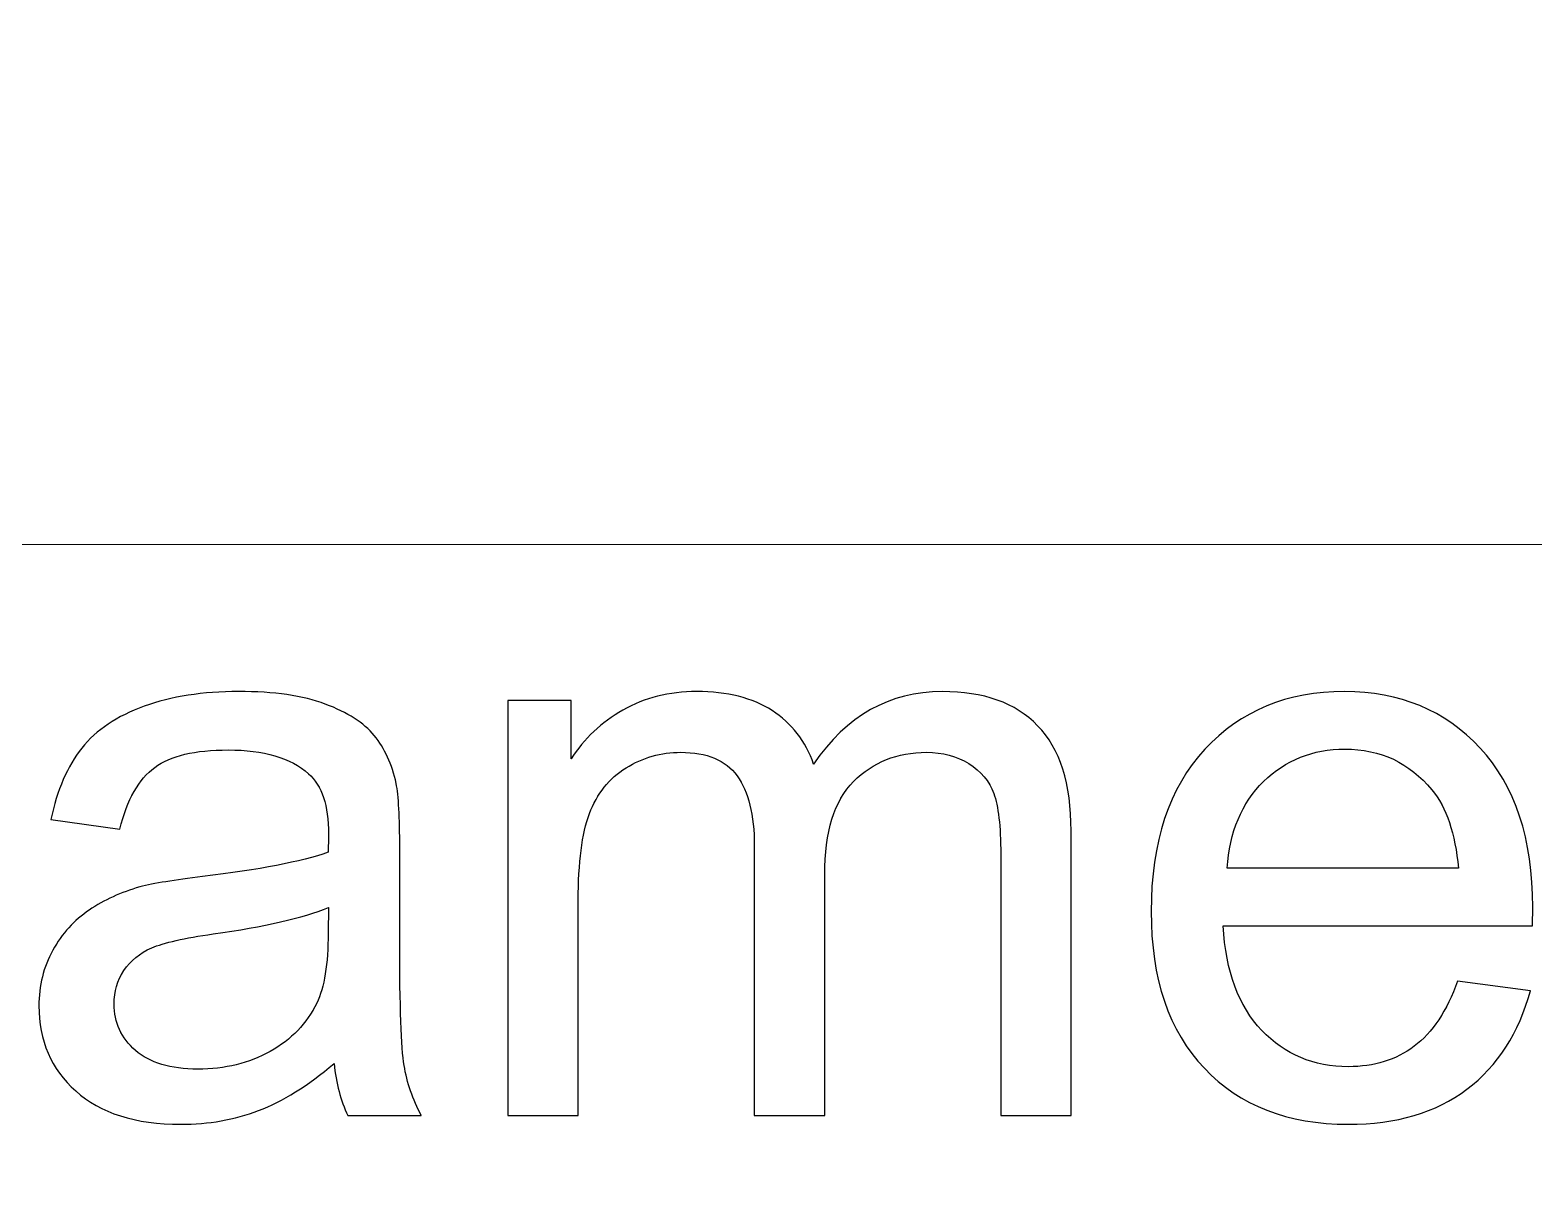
# Model space of a CAD drawing. Header units: centimetres. Extents: x -29.7 to 21.6, y -14.4 to 13.7.
# Drawn here: x -5.321 to -4.229, y -2.983 to -2.143 of the extents above; entities that cross this region are included whole.
import ezdxf

# ---------------------------------------------------------------- set-up
doc = ezdxf.new("R2010")
doc.units = ezdxf.units.CM
doc.header["$MEASUREMENT"] = 0
doc.layers.add('Layer 1', color=7, linetype='Continuous')

msp = doc.modelspace()

# ---------------------------------------------------------------- linework, layer by layer
at = {"layer": 'Layer 1', "color": 1, "lineweight": 9}
for points, knots in [([(-9.03932, -4.44965), (-9.03932, -4.44965), (-9.03932, -0.46166), (-9.03932, -0.46166), (-9.03932, -0.46166), (-9.03932, -0.46166), (0.93059, -0.46166), (0.93059, -0.46166), (0.93059, -0.46166), (0.93059, -0.46166), (0.93059, -4.44965), (0.93059, -4.44965)], [0, 0, 0, 0, 0.25, 0.25, 0.25, 0.25, 0.5, 0.5, 0.5, 0.5, 1, 1, 1, 1]), ([(-1.69979, -3.14012), (-1.69979, -3.14012), (-6.17542, -3.14012), (-6.17542, -3.14012), (-6.17542, -3.14012), (-6.17542, -3.14012), (-6.17542, -2.51611), (-6.17542, -2.51611), (-6.17542, -2.51611), (-6.17542, -2.51611), (-1.69979, -2.51611), (-1.69979, -2.51611), (-1.69979, -2.51611), (-1.69979, -2.51611), (-1.69979, -3.14012), (-1.69979, -3.14012)], [0, 0, 0, 0, 0.2, 0.2, 0.2, 0.2, 0.4, 0.4, 0.4, 0.4, 0.6, 0.6, 0.6, 0.6, 1, 1, 1, 1]), ([(-1.69979, -3.14012), (-1.69979, -3.14012), (-6.17542, -3.14012), (-6.17542, -3.14012), (-6.17542, -3.14012), (-6.17542, -3.14012), (-6.17542, -2.51611), (-6.17542, -2.51611), (-6.17542, -2.51611), (-6.17542, -2.51611), (-1.69979, -2.51611), (-1.69979, -2.51611), (-1.69979, -2.51611), (-1.69979, -2.51611), (-1.69979, -3.14012), (-1.69979, -3.14012)], [0, 0, 0, 0, 0.2, 0.2, 0.2, 0.2, 0.4, 0.4, 0.4, 0.4, 0.6, 0.6, 0.6, 0.6, 1, 1, 1, 1]), ([(-5.10019, -2.89326), (-5.11917, -2.90943), (-5.13747, -2.92076), (-5.15501, -2.92745), (-5.15501, -2.92745), (-5.17254, -2.93413), (-5.19133, -2.93742), (-5.21147, -2.93742), (-5.21147, -2.93742), (-5.24459, -2.93742), (-5.27007, -2.92938), (-5.28789, -2.91321), (-5.28789, -2.91321), (-5.30571, -2.89713), (-5.31462, -2.8765), (-5.31462, -2.85142), (-5.31462, -2.85142), (-5.31462, -2.83669), (-5.31123, -2.82323), (-5.30455, -2.81103), (-5.30455, -2.81103), (-5.29777, -2.79883), (-5.28895, -2.78914), (-5.27811, -2.78178), (-5.27811, -2.78178), (-5.26716, -2.77442), (-5.25496, -2.7688), (-5.2413, -2.76502), (-5.2413, -2.76502), (-5.23123, -2.76241), (-5.21602, -2.75989), (-5.19578, -2.75737), (-5.19578, -2.75737), (-5.15452, -2.75253), (-5.12401, -2.74662), (-5.10454, -2.73984), (-5.10454, -2.73984), (-5.10435, -2.73287), (-5.10425, -2.72841), (-5.10425, -2.72657), (-5.10425, -2.72657), (-5.10425, -2.70585), (-5.1091, -2.69122), (-5.11878, -2.6827), (-5.11878, -2.6827), (-5.13186, -2.67117), (-5.15132, -2.66546), (-5.17709, -2.66546), (-5.17709, -2.66546), (-5.2012, -2.66546), (-5.21903, -2.66972), (-5.23045, -2.67815), (-5.23045, -2.67815), (-5.24198, -2.68657), (-5.25041, -2.70149), (-5.25593, -2.72299), (-5.25593, -2.72299), (-5.25593, -2.72299), (-5.3059, -2.71602), (-5.3059, -2.71602), (-5.3059, -2.71602), (-5.30135, -2.69461), (-5.29389, -2.67727), (-5.28343, -2.6641), (-5.28343, -2.6641), (-5.27297, -2.65093), (-5.25786, -2.64086), (-5.23811, -2.63369), (-5.23811, -2.63369), (-5.21844, -2.62662), (-5.19549, -2.62304), (-5.16953, -2.62304), (-5.16953, -2.62304), (-5.14377, -2.62304), (-5.12275, -2.62604), (-5.10658, -2.63214), (-5.10658, -2.63214), (-5.0905, -2.63824), (-5.07859, -2.6458), (-5.07103, -2.655), (-5.07103, -2.655), (-5.06348, -2.6642), (-5.05815, -2.67582), (-5.05505, -2.68987), (-5.05505, -2.68987), (-5.05341, -2.69858), (-5.05253, -2.71427), (-5.05253, -2.73684), (-5.05253, -2.73684), (-5.05253, -2.73684), (-5.05253, -2.80464), (-5.05253, -2.80464), (-5.05253, -2.80464), (-5.05253, -2.852), (-5.05147, -2.88193), (-5.04934, -2.89461), (-5.04934, -2.89461), (-5.0473, -2.9073), (-5.04304, -2.91941), (-5.03684, -2.93103), (-5.03684, -2.93103), (-5.03684, -2.93103), (-5.09031, -2.93103), (-5.09031, -2.93103), (-5.09031, -2.93103), (-5.09544, -2.92028), (-5.09873, -2.90769), (-5.10019, -2.89326)], [0, 0, 0, 0, 0.0357143, 0.0357143, 0.0357143, 0.0357143, 0.0714286, 0.0714286, 0.0714286, 0.0714286, 0.1071429, 0.1071429, 0.1071429, 0.1071429, 0.1428571, 0.1428571, 0.1428571, 0.1428571, 0.1785714, 0.1785714, 0.1785714, 0.1785714, 0.2142857, 0.2142857, 0.2142857, 0.2142857, 0.25, 0.25, 0.25, 0.25, 0.2857143, 0.2857143, 0.2857143, 0.2857143, 0.3214286, 0.3214286, 0.3214286, 0.3214286, 0.3571429, 0.3571429, 0.3571429, 0.3571429, 0.3928571, 0.3928571, 0.3928571, 0.3928571, 0.4285714, 0.4285714, 0.4285714, 0.4285714, 0.4642857, 0.4642857, 0.4642857, 0.4642857, 0.5, 0.5, 0.5, 0.5, 0.5357143, 0.5357143, 0.5357143, 0.5357143, 0.5714286, 0.5714286, 0.5714286, 0.5714286, 0.6071429, 0.6071429, 0.6071429, 0.6071429, 0.6428571, 0.6428571, 0.6428571, 0.6428571, 0.6785714, 0.6785714, 0.6785714, 0.6785714, 0.7142857, 0.7142857, 0.7142857, 0.7142857, 0.75, 0.75, 0.75, 0.75, 0.7857143, 0.7857143, 0.7857143, 0.7857143, 0.8214286, 0.8214286, 0.8214286, 0.8214286, 0.8571429, 0.8571429, 0.8571429, 0.8571429, 0.8928571, 0.8928571, 0.8928571, 0.8928571, 0.9285714, 0.9285714, 0.9285714, 0.9285714, 1, 1, 1, 1]), ([(-4.97399, -2.93103), (-4.97399, -2.93103), (-4.97399, -2.62943), (-4.97399, -2.62943), (-4.97399, -2.62943), (-4.97399, -2.62943), (-4.92808, -2.62943), (-4.92808, -2.62943), (-4.92808, -2.62943), (-4.92808, -2.62943), (-4.92808, -2.67204), (-4.92808, -2.67204), (-4.92808, -2.67204), (-4.91868, -2.65732), (-4.90609, -2.64541), (-4.8904, -2.6365), (-4.8904, -2.6365), (-4.87471, -2.62749), (-4.85689, -2.62304), (-4.83684, -2.62304), (-4.83684, -2.62304), (-4.81457, -2.62304), (-4.79626, -2.62769), (-4.78202, -2.63689), (-4.78202, -2.63689), (-4.76779, -2.64618), (-4.75771, -2.65907), (-4.7519, -2.67572), (-4.7519, -2.67572), (-4.72788, -2.64057), (-4.69679, -2.62304), (-4.65844, -2.62304), (-4.65844, -2.62304), (-4.62841, -2.62304), (-4.60527, -2.63127), (-4.58919, -2.64783), (-4.58919, -2.64783), (-4.57301, -2.66439), (-4.56488, -2.68987), (-4.56488, -2.72425), (-4.56488, -2.72425), (-4.56488, -2.72425), (-4.56488, -2.93103), (-4.56488, -2.93103), (-4.56488, -2.93103), (-4.56488, -2.93103), (-4.61602, -2.93103), (-4.61602, -2.93103), (-4.61602, -2.93103), (-4.61602, -2.93103), (-4.61602, -2.7412), (-4.61602, -2.7412), (-4.61602, -2.7412), (-4.61602, -2.72086), (-4.61776, -2.70614), (-4.62105, -2.69713), (-4.62105, -2.69713), (-4.62435, -2.68812), (-4.63035, -2.68095), (-4.63916, -2.67543), (-4.63916, -2.67543), (-4.64788, -2.66991), (-4.65815, -2.6672), (-4.66987, -2.6672), (-4.66987, -2.6672), (-4.69117, -2.6672), (-4.7088, -2.67427), (-4.72285, -2.68832), (-4.72285, -2.68832), (-4.73689, -2.70246), (-4.74386, -2.72502), (-4.74386, -2.75602), (-4.74386, -2.75602), (-4.74386, -2.75602), (-4.74386, -2.93103), (-4.74386, -2.93103), (-4.74386, -2.93103), (-4.74386, -2.93103), (-4.795, -2.93103), (-4.795, -2.93103), (-4.795, -2.93103), (-4.795, -2.93103), (-4.795, -2.73529), (-4.795, -2.73529), (-4.795, -2.73529), (-4.795, -2.71263), (-4.79917, -2.69558), (-4.8075, -2.68425), (-4.8075, -2.68425), (-4.81582, -2.67292), (-4.82948, -2.6672), (-4.84837, -2.6672), (-4.84837, -2.6672), (-4.8627, -2.6672), (-4.87597, -2.67098), (-4.88817, -2.67853), (-4.88817, -2.67853), (-4.90038, -2.68609), (-4.90919, -2.69713), (-4.91471, -2.71175), (-4.91471, -2.71175), (-4.92014, -2.72628), (-4.92285, -2.7473), (-4.92285, -2.77471), (-4.92285, -2.77471), (-4.92285, -2.77471), (-4.92285, -2.93103), (-4.92285, -2.93103), (-4.92285, -2.93103), (-4.92285, -2.93103), (-4.97399, -2.93103), (-4.97399, -2.93103)], [0, 0, 0, 0, 0.0344828, 0.0344828, 0.0344828, 0.0344828, 0.0689655, 0.0689655, 0.0689655, 0.0689655, 0.1034483, 0.1034483, 0.1034483, 0.1034483, 0.137931, 0.137931, 0.137931, 0.137931, 0.1724138, 0.1724138, 0.1724138, 0.1724138, 0.2068966, 0.2068966, 0.2068966, 0.2068966, 0.2413793, 0.2413793, 0.2413793, 0.2413793, 0.2758621, 0.2758621, 0.2758621, 0.2758621, 0.3103448, 0.3103448, 0.3103448, 0.3103448, 0.3448276, 0.3448276, 0.3448276, 0.3448276, 0.3793103, 0.3793103, 0.3793103, 0.3793103, 0.4137931, 0.4137931, 0.4137931, 0.4137931, 0.4482759, 0.4482759, 0.4482759, 0.4482759, 0.4827586, 0.4827586, 0.4827586, 0.4827586, 0.5172414, 0.5172414, 0.5172414, 0.5172414, 0.5517241, 0.5517241, 0.5517241, 0.5517241, 0.5862069, 0.5862069, 0.5862069, 0.5862069, 0.6206897, 0.6206897, 0.6206897, 0.6206897, 0.6551724, 0.6551724, 0.6551724, 0.6551724, 0.6896552, 0.6896552, 0.6896552, 0.6896552, 0.7241379, 0.7241379, 0.7241379, 0.7241379, 0.7586207, 0.7586207, 0.7586207, 0.7586207, 0.7931034, 0.7931034, 0.7931034, 0.7931034, 0.8275862, 0.8275862, 0.8275862, 0.8275862, 0.862069, 0.862069, 0.862069, 0.862069, 0.8965517, 0.8965517, 0.8965517, 0.8965517, 0.9310345, 0.9310345, 0.9310345, 0.9310345, 1, 1, 1, 1]), ([(-4.2842, -2.8334), (-4.2842, -2.8334), (-4.23132, -2.84038), (-4.23132, -2.84038), (-4.23132, -2.84038), (-4.23955, -2.87108), (-4.25495, -2.895), (-4.27742, -2.91195), (-4.27742, -2.91195), (-4.29989, -2.9289), (-4.32856, -2.93742), (-4.36352, -2.93742), (-4.36352, -2.93742), (-4.40749, -2.93742), (-4.44236, -2.92386), (-4.46812, -2.89674), (-4.46812, -2.89674), (-4.49389, -2.86972), (-4.50677, -2.83166), (-4.50677, -2.78275), (-4.50677, -2.78275), (-4.50677, -2.73219), (-4.49379, -2.69287), (-4.46774, -2.66497), (-4.46774, -2.66497), (-4.44168, -2.63698), (-4.40788, -2.62304), (-4.36633, -2.62304), (-4.36633, -2.62304), (-4.32614, -2.62304), (-4.2933, -2.63669), (-4.26783, -2.6641), (-4.26783, -2.6641), (-4.24236, -2.69151), (-4.22957, -2.73006), (-4.22957, -2.77975), (-4.22957, -2.77975), (-4.22957, -2.78275), (-4.22967, -2.7873), (-4.22986, -2.7933), (-4.22986, -2.7933), (-4.22986, -2.7933), (-4.45447, -2.7933), (-4.45447, -2.7933), (-4.45447, -2.7933), (-4.45253, -2.82633), (-4.44323, -2.85171), (-4.42638, -2.86924), (-4.42638, -2.86924), (-4.40962, -2.88677), (-4.38861, -2.89558), (-4.36352, -2.89558), (-4.36352, -2.89558), (-4.34483, -2.89558), (-4.32885, -2.89064), (-4.31568, -2.88076), (-4.31568, -2.88076), (-4.30241, -2.87088), (-4.29195, -2.8551), (-4.2842, -2.8334)], [0, 0, 0, 0, 0.0625, 0.0625, 0.0625, 0.0625, 0.125, 0.125, 0.125, 0.125, 0.1875, 0.1875, 0.1875, 0.1875, 0.25, 0.25, 0.25, 0.25, 0.3125, 0.3125, 0.3125, 0.3125, 0.375, 0.375, 0.375, 0.375, 0.4375, 0.4375, 0.4375, 0.4375, 0.5, 0.5, 0.5, 0.5, 0.5625, 0.5625, 0.5625, 0.5625, 0.625, 0.625, 0.625, 0.625, 0.6875, 0.6875, 0.6875, 0.6875, 0.75, 0.75, 0.75, 0.75, 0.8125, 0.8125, 0.8125, 0.8125, 0.875, 0.875, 0.875, 0.875, 1, 1, 1, 1]), ([(-4.45156, -2.75146), (-4.45156, -2.75146), (-4.28362, -2.75146), (-4.28362, -2.75146), (-4.28362, -2.75146), (-4.28585, -2.72609), (-4.29234, -2.70711), (-4.30289, -2.69442), (-4.30289, -2.69442), (-4.31907, -2.67476), (-4.34018, -2.66488), (-4.36604, -2.66488), (-4.36604, -2.66488), (-4.38948, -2.66488), (-4.40914, -2.67272), (-4.42512, -2.68841), (-4.42512, -2.68841), (-4.44101, -2.7041), (-4.44982, -2.72512), (-4.45156, -2.75146)], [0, 0, 0, 0, 0.1666667, 0.1666667, 0.1666667, 0.1666667, 0.3333333, 0.3333333, 0.3333333, 0.3333333, 0.5, 0.5, 0.5, 0.5, 0.6666667, 0.6666667, 0.6666667, 0.6666667, 1, 1, 1, 1]), ([(-5.10425, -2.77994), (-5.12285, -2.78749), (-5.15074, -2.79389), (-5.18794, -2.79912), (-5.18794, -2.79912), (-5.20905, -2.80212), (-5.22396, -2.80551), (-5.23268, -2.80929), (-5.23268, -2.80929), (-5.2414, -2.81306), (-5.24808, -2.81858), (-5.25283, -2.82575), (-5.25283, -2.82575), (-5.25757, -2.83301), (-5.25999, -2.84105), (-5.25999, -2.84996), (-5.25999, -2.84996), (-5.25999, -2.86343), (-5.25486, -2.87476), (-5.2445, -2.88377), (-5.2445, -2.88377), (-5.23413, -2.89277), (-5.21903, -2.89733), (-5.19917, -2.89733), (-5.19917, -2.89733), (-5.17951, -2.89733), (-5.16198, -2.89306), (-5.14658, -2.88444), (-5.14658, -2.88444), (-5.13128, -2.87592), (-5.11994, -2.8642), (-5.11278, -2.84938), (-5.11278, -2.84938), (-5.10726, -2.83786), (-5.10454, -2.82091), (-5.10454, -2.79853), (-5.10454, -2.79853), (-5.10454, -2.79853), (-5.10425, -2.77994), (-5.10425, -2.77994)], [0, 0, 0, 0, 0.0909091, 0.0909091, 0.0909091, 0.0909091, 0.1818182, 0.1818182, 0.1818182, 0.1818182, 0.2727273, 0.2727273, 0.2727273, 0.2727273, 0.3636364, 0.3636364, 0.3636364, 0.3636364, 0.4545455, 0.4545455, 0.4545455, 0.4545455, 0.5454545, 0.5454545, 0.5454545, 0.5454545, 0.6363636, 0.6363636, 0.6363636, 0.6363636, 0.7272727, 0.7272727, 0.7272727, 0.7272727, 0.8181818, 0.8181818, 0.8181818, 0.8181818, 1, 1, 1, 1])]:
    msp.add_open_spline(points, degree=3, knots=knots, dxfattribs=at)
at = {"layer": 'Layer 1', "color": 250}
for points, knots in [([(-5.10019, -2.89326), (-5.11917, -2.90943), (-5.13747, -2.92076), (-5.15501, -2.92745), (-5.15501, -2.92745), (-5.17254, -2.93413), (-5.19133, -2.93742), (-5.21147, -2.93742), (-5.21147, -2.93742), (-5.24459, -2.93742), (-5.27007, -2.92938), (-5.28789, -2.91321), (-5.28789, -2.91321), (-5.30571, -2.89713), (-5.31462, -2.8765), (-5.31462, -2.85142), (-5.31462, -2.85142), (-5.31462, -2.83669), (-5.31123, -2.82323), (-5.30455, -2.81103), (-5.30455, -2.81103), (-5.29777, -2.79883), (-5.28895, -2.78914), (-5.27811, -2.78178), (-5.27811, -2.78178), (-5.26716, -2.77442), (-5.25496, -2.7688), (-5.2413, -2.76502), (-5.2413, -2.76502), (-5.23123, -2.76241), (-5.21602, -2.75989), (-5.19578, -2.75737), (-5.19578, -2.75737), (-5.15452, -2.75253), (-5.12401, -2.74662), (-5.10454, -2.73984), (-5.10454, -2.73984), (-5.10435, -2.73287), (-5.10425, -2.72841), (-5.10425, -2.72657), (-5.10425, -2.72657), (-5.10425, -2.70585), (-5.1091, -2.69122), (-5.11878, -2.6827), (-5.11878, -2.6827), (-5.13186, -2.67117), (-5.15132, -2.66546), (-5.17709, -2.66546), (-5.17709, -2.66546), (-5.2012, -2.66546), (-5.21903, -2.66972), (-5.23045, -2.67815), (-5.23045, -2.67815), (-5.24198, -2.68657), (-5.25041, -2.70149), (-5.25593, -2.72299), (-5.25593, -2.72299), (-5.25593, -2.72299), (-5.3059, -2.71602), (-5.3059, -2.71602), (-5.3059, -2.71602), (-5.30135, -2.69461), (-5.29389, -2.67727), (-5.28343, -2.6641), (-5.28343, -2.6641), (-5.27297, -2.65093), (-5.25786, -2.64086), (-5.23811, -2.63369), (-5.23811, -2.63369), (-5.21844, -2.62662), (-5.19549, -2.62304), (-5.16953, -2.62304), (-5.16953, -2.62304), (-5.14377, -2.62304), (-5.12275, -2.62604), (-5.10658, -2.63214), (-5.10658, -2.63214), (-5.0905, -2.63824), (-5.07859, -2.6458), (-5.07103, -2.655), (-5.07103, -2.655), (-5.06348, -2.6642), (-5.05815, -2.67582), (-5.05505, -2.68987), (-5.05505, -2.68987), (-5.05341, -2.69858), (-5.05253, -2.71427), (-5.05253, -2.73684), (-5.05253, -2.73684), (-5.05253, -2.73684), (-5.05253, -2.80464), (-5.05253, -2.80464), (-5.05253, -2.80464), (-5.05253, -2.852), (-5.05147, -2.88193), (-5.04934, -2.89461), (-5.04934, -2.89461), (-5.0473, -2.9073), (-5.04304, -2.91941), (-5.03684, -2.93103), (-5.03684, -2.93103), (-5.03684, -2.93103), (-5.09031, -2.93103), (-5.09031, -2.93103), (-5.09031, -2.93103), (-5.09544, -2.92028), (-5.09873, -2.90769), (-5.10019, -2.89326)], [0, 0, 0, 0, 0.0357143, 0.0357143, 0.0357143, 0.0357143, 0.0714286, 0.0714286, 0.0714286, 0.0714286, 0.1071429, 0.1071429, 0.1071429, 0.1071429, 0.1428571, 0.1428571, 0.1428571, 0.1428571, 0.1785714, 0.1785714, 0.1785714, 0.1785714, 0.2142857, 0.2142857, 0.2142857, 0.2142857, 0.25, 0.25, 0.25, 0.25, 0.2857143, 0.2857143, 0.2857143, 0.2857143, 0.3214286, 0.3214286, 0.3214286, 0.3214286, 0.3571429, 0.3571429, 0.3571429, 0.3571429, 0.3928571, 0.3928571, 0.3928571, 0.3928571, 0.4285714, 0.4285714, 0.4285714, 0.4285714, 0.4642857, 0.4642857, 0.4642857, 0.4642857, 0.5, 0.5, 0.5, 0.5, 0.5357143, 0.5357143, 0.5357143, 0.5357143, 0.5714286, 0.5714286, 0.5714286, 0.5714286, 0.6071429, 0.6071429, 0.6071429, 0.6071429, 0.6428571, 0.6428571, 0.6428571, 0.6428571, 0.6785714, 0.6785714, 0.6785714, 0.6785714, 0.7142857, 0.7142857, 0.7142857, 0.7142857, 0.75, 0.75, 0.75, 0.75, 0.7857143, 0.7857143, 0.7857143, 0.7857143, 0.8214286, 0.8214286, 0.8214286, 0.8214286, 0.8571429, 0.8571429, 0.8571429, 0.8571429, 0.8928571, 0.8928571, 0.8928571, 0.8928571, 0.9285714, 0.9285714, 0.9285714, 0.9285714, 1, 1, 1, 1]), ([(-4.97399, -2.93103), (-4.97399, -2.93103), (-4.97399, -2.62943), (-4.97399, -2.62943), (-4.97399, -2.62943), (-4.97399, -2.62943), (-4.92808, -2.62943), (-4.92808, -2.62943), (-4.92808, -2.62943), (-4.92808, -2.62943), (-4.92808, -2.67204), (-4.92808, -2.67204), (-4.92808, -2.67204), (-4.91868, -2.65732), (-4.90609, -2.64541), (-4.8904, -2.6365), (-4.8904, -2.6365), (-4.87471, -2.62749), (-4.85689, -2.62304), (-4.83684, -2.62304), (-4.83684, -2.62304), (-4.81457, -2.62304), (-4.79626, -2.62769), (-4.78202, -2.63689), (-4.78202, -2.63689), (-4.76779, -2.64618), (-4.75771, -2.65907), (-4.7519, -2.67572), (-4.7519, -2.67572), (-4.72788, -2.64057), (-4.69679, -2.62304), (-4.65844, -2.62304), (-4.65844, -2.62304), (-4.62841, -2.62304), (-4.60527, -2.63127), (-4.58919, -2.64783), (-4.58919, -2.64783), (-4.57301, -2.66439), (-4.56488, -2.68987), (-4.56488, -2.72425), (-4.56488, -2.72425), (-4.56488, -2.72425), (-4.56488, -2.93103), (-4.56488, -2.93103), (-4.56488, -2.93103), (-4.56488, -2.93103), (-4.61602, -2.93103), (-4.61602, -2.93103), (-4.61602, -2.93103), (-4.61602, -2.93103), (-4.61602, -2.7412), (-4.61602, -2.7412), (-4.61602, -2.7412), (-4.61602, -2.72086), (-4.61776, -2.70614), (-4.62105, -2.69713), (-4.62105, -2.69713), (-4.62435, -2.68812), (-4.63035, -2.68095), (-4.63916, -2.67543), (-4.63916, -2.67543), (-4.64788, -2.66991), (-4.65815, -2.6672), (-4.66987, -2.6672), (-4.66987, -2.6672), (-4.69117, -2.6672), (-4.7088, -2.67427), (-4.72285, -2.68832), (-4.72285, -2.68832), (-4.73689, -2.70246), (-4.74386, -2.72502), (-4.74386, -2.75602), (-4.74386, -2.75602), (-4.74386, -2.75602), (-4.74386, -2.93103), (-4.74386, -2.93103), (-4.74386, -2.93103), (-4.74386, -2.93103), (-4.795, -2.93103), (-4.795, -2.93103), (-4.795, -2.93103), (-4.795, -2.93103), (-4.795, -2.73529), (-4.795, -2.73529), (-4.795, -2.73529), (-4.795, -2.71263), (-4.79917, -2.69558), (-4.8075, -2.68425), (-4.8075, -2.68425), (-4.81582, -2.67292), (-4.82948, -2.6672), (-4.84837, -2.6672), (-4.84837, -2.6672), (-4.8627, -2.6672), (-4.87597, -2.67098), (-4.88817, -2.67853), (-4.88817, -2.67853), (-4.90038, -2.68609), (-4.90919, -2.69713), (-4.91471, -2.71175), (-4.91471, -2.71175), (-4.92014, -2.72628), (-4.92285, -2.7473), (-4.92285, -2.77471), (-4.92285, -2.77471), (-4.92285, -2.77471), (-4.92285, -2.93103), (-4.92285, -2.93103), (-4.92285, -2.93103), (-4.92285, -2.93103), (-4.97399, -2.93103), (-4.97399, -2.93103)], [0, 0, 0, 0, 0.0344828, 0.0344828, 0.0344828, 0.0344828, 0.0689655, 0.0689655, 0.0689655, 0.0689655, 0.1034483, 0.1034483, 0.1034483, 0.1034483, 0.137931, 0.137931, 0.137931, 0.137931, 0.1724138, 0.1724138, 0.1724138, 0.1724138, 0.2068966, 0.2068966, 0.2068966, 0.2068966, 0.2413793, 0.2413793, 0.2413793, 0.2413793, 0.2758621, 0.2758621, 0.2758621, 0.2758621, 0.3103448, 0.3103448, 0.3103448, 0.3103448, 0.3448276, 0.3448276, 0.3448276, 0.3448276, 0.3793103, 0.3793103, 0.3793103, 0.3793103, 0.4137931, 0.4137931, 0.4137931, 0.4137931, 0.4482759, 0.4482759, 0.4482759, 0.4482759, 0.4827586, 0.4827586, 0.4827586, 0.4827586, 0.5172414, 0.5172414, 0.5172414, 0.5172414, 0.5517241, 0.5517241, 0.5517241, 0.5517241, 0.5862069, 0.5862069, 0.5862069, 0.5862069, 0.6206897, 0.6206897, 0.6206897, 0.6206897, 0.6551724, 0.6551724, 0.6551724, 0.6551724, 0.6896552, 0.6896552, 0.6896552, 0.6896552, 0.7241379, 0.7241379, 0.7241379, 0.7241379, 0.7586207, 0.7586207, 0.7586207, 0.7586207, 0.7931034, 0.7931034, 0.7931034, 0.7931034, 0.8275862, 0.8275862, 0.8275862, 0.8275862, 0.862069, 0.862069, 0.862069, 0.862069, 0.8965517, 0.8965517, 0.8965517, 0.8965517, 0.9310345, 0.9310345, 0.9310345, 0.9310345, 1, 1, 1, 1]), ([(-4.2842, -2.8334), (-4.2842, -2.8334), (-4.23132, -2.84038), (-4.23132, -2.84038), (-4.23132, -2.84038), (-4.23955, -2.87108), (-4.25495, -2.895), (-4.27742, -2.91195), (-4.27742, -2.91195), (-4.29989, -2.9289), (-4.32856, -2.93742), (-4.36352, -2.93742), (-4.36352, -2.93742), (-4.40749, -2.93742), (-4.44236, -2.92386), (-4.46812, -2.89674), (-4.46812, -2.89674), (-4.49389, -2.86972), (-4.50677, -2.83166), (-4.50677, -2.78275), (-4.50677, -2.78275), (-4.50677, -2.73219), (-4.49379, -2.69287), (-4.46774, -2.66497), (-4.46774, -2.66497), (-4.44168, -2.63698), (-4.40788, -2.62304), (-4.36633, -2.62304), (-4.36633, -2.62304), (-4.32614, -2.62304), (-4.2933, -2.63669), (-4.26783, -2.6641), (-4.26783, -2.6641), (-4.24236, -2.69151), (-4.22957, -2.73006), (-4.22957, -2.77975), (-4.22957, -2.77975), (-4.22957, -2.78275), (-4.22967, -2.7873), (-4.22986, -2.7933), (-4.22986, -2.7933), (-4.22986, -2.7933), (-4.45447, -2.7933), (-4.45447, -2.7933), (-4.45447, -2.7933), (-4.45253, -2.82633), (-4.44323, -2.85171), (-4.42638, -2.86924), (-4.42638, -2.86924), (-4.40962, -2.88677), (-4.38861, -2.89558), (-4.36352, -2.89558), (-4.36352, -2.89558), (-4.34483, -2.89558), (-4.32885, -2.89064), (-4.31568, -2.88076), (-4.31568, -2.88076), (-4.30241, -2.87088), (-4.29195, -2.8551), (-4.2842, -2.8334)], [0, 0, 0, 0, 0.0625, 0.0625, 0.0625, 0.0625, 0.125, 0.125, 0.125, 0.125, 0.1875, 0.1875, 0.1875, 0.1875, 0.25, 0.25, 0.25, 0.25, 0.3125, 0.3125, 0.3125, 0.3125, 0.375, 0.375, 0.375, 0.375, 0.4375, 0.4375, 0.4375, 0.4375, 0.5, 0.5, 0.5, 0.5, 0.5625, 0.5625, 0.5625, 0.5625, 0.625, 0.625, 0.625, 0.625, 0.6875, 0.6875, 0.6875, 0.6875, 0.75, 0.75, 0.75, 0.75, 0.8125, 0.8125, 0.8125, 0.8125, 0.875, 0.875, 0.875, 0.875, 1, 1, 1, 1]), ([(-4.45156, -2.75146), (-4.45156, -2.75146), (-4.28362, -2.75146), (-4.28362, -2.75146), (-4.28362, -2.75146), (-4.28585, -2.72609), (-4.29234, -2.70711), (-4.30289, -2.69442), (-4.30289, -2.69442), (-4.31907, -2.67476), (-4.34018, -2.66488), (-4.36604, -2.66488), (-4.36604, -2.66488), (-4.38948, -2.66488), (-4.40914, -2.67272), (-4.42512, -2.68841), (-4.42512, -2.68841), (-4.44101, -2.7041), (-4.44982, -2.72512), (-4.45156, -2.75146)], [0, 0, 0, 0, 0.1666667, 0.1666667, 0.1666667, 0.1666667, 0.3333333, 0.3333333, 0.3333333, 0.3333333, 0.5, 0.5, 0.5, 0.5, 0.6666667, 0.6666667, 0.6666667, 0.6666667, 1, 1, 1, 1]), ([(-5.10425, -2.77994), (-5.12285, -2.78749), (-5.15074, -2.79389), (-5.18794, -2.79912), (-5.18794, -2.79912), (-5.20905, -2.80212), (-5.22396, -2.80551), (-5.23268, -2.80929), (-5.23268, -2.80929), (-5.2414, -2.81306), (-5.24808, -2.81858), (-5.25283, -2.82575), (-5.25283, -2.82575), (-5.25757, -2.83301), (-5.25999, -2.84105), (-5.25999, -2.84996), (-5.25999, -2.84996), (-5.25999, -2.86343), (-5.25486, -2.87476), (-5.2445, -2.88377), (-5.2445, -2.88377), (-5.23413, -2.89277), (-5.21903, -2.89733), (-5.19917, -2.89733), (-5.19917, -2.89733), (-5.17951, -2.89733), (-5.16198, -2.89306), (-5.14658, -2.88444), (-5.14658, -2.88444), (-5.13128, -2.87592), (-5.11994, -2.8642), (-5.11278, -2.84938), (-5.11278, -2.84938), (-5.10726, -2.83786), (-5.10454, -2.82091), (-5.10454, -2.79853), (-5.10454, -2.79853), (-5.10454, -2.79853), (-5.10425, -2.77994), (-5.10425, -2.77994)], [0, 0, 0, 0, 0.0909091, 0.0909091, 0.0909091, 0.0909091, 0.1818182, 0.1818182, 0.1818182, 0.1818182, 0.2727273, 0.2727273, 0.2727273, 0.2727273, 0.3636364, 0.3636364, 0.3636364, 0.3636364, 0.4545455, 0.4545455, 0.4545455, 0.4545455, 0.5454545, 0.5454545, 0.5454545, 0.5454545, 0.6363636, 0.6363636, 0.6363636, 0.6363636, 0.7272727, 0.7272727, 0.7272727, 0.7272727, 0.8181818, 0.8181818, 0.8181818, 0.8181818, 1, 1, 1, 1])]:
    msp.add_open_spline(points, degree=3, knots=knots, dxfattribs=at)

doc.saveas('drawing.dxf')
